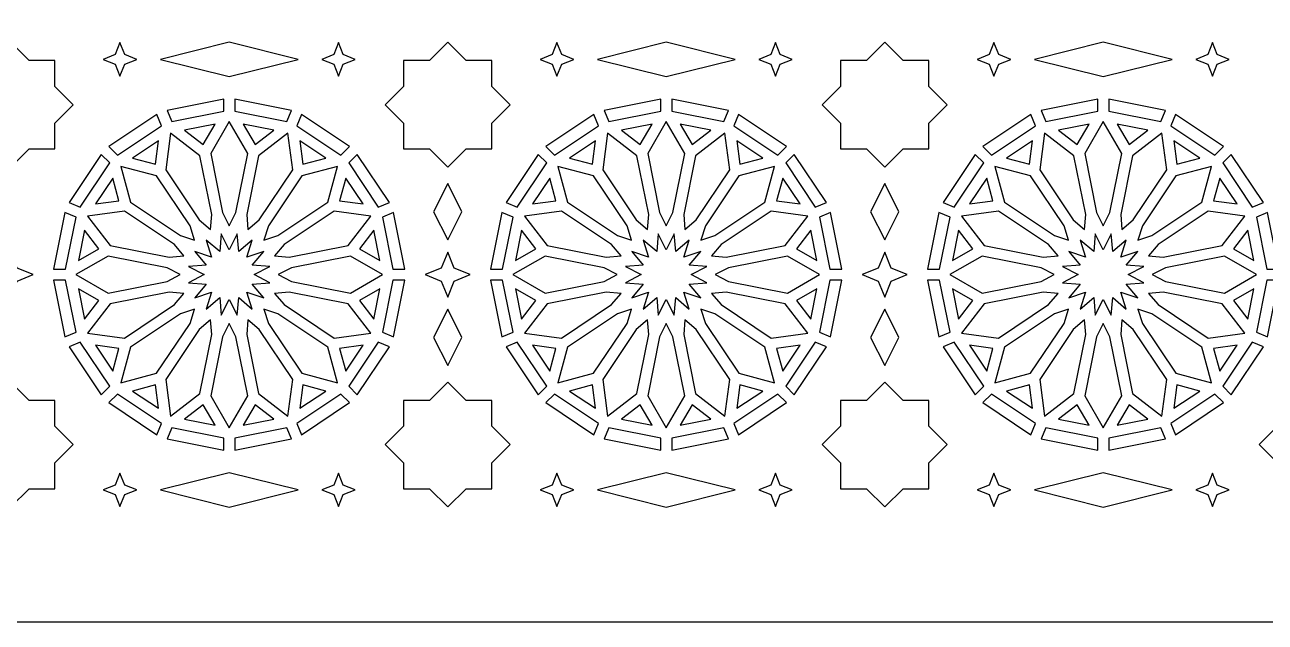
# Model space of a CAD drawing. Header units: millimetres. Extents: x 5 to 1085, y 1055 to 2435.
# Drawn here: x 549.1 to 906, y 1054.8 to 1226.9 of the extents above; entities that cross this region are included whole.
import ezdxf

# ---------------------------------------------------------------- set-up
doc = ezdxf.new("R2010")
doc.units = ezdxf.units.MM
doc.layers.add('CUT', color=1, linetype='CONTINUOUS')

msp = doc.modelspace()

# ---------------------------------------------------------------- linework, layer by layer
at = {"layer": 'CUT'}
for points in [[(1085.15, 2435), (1085.15, 1054.85), (5, 1054.85), (5, 2435)], [(532.358, 1198.568), (532.358, 1191.118), (539.808, 1191.118), (545.075, 1185.851), (550.342, 1191.118), (557.792, 1191.118), (557.792, 1198.568), (563.059, 1203.835), (557.792, 1209.102), (557.792, 1216.552), (550.342, 1216.552), (545.075, 1221.819), (539.808, 1216.552), (532.358, 1216.552), (532.358, 1209.102), (527.091, 1203.835)], [(575.14, 1215.537), (576.504, 1212.079), (577.867, 1215.537), (581.325, 1216.9), (577.867, 1218.263), (576.504, 1221.721), (575.14, 1218.263), (571.683, 1216.9)], [(588.127, 1216.9), (607.932, 1211.952), (627.737, 1216.9), (607.932, 1221.848)], [(637.997, 1215.537), (639.361, 1212.079), (640.724, 1215.537), (644.182, 1216.9), (640.724, 1218.263), (639.361, 1221.721), (637.997, 1218.263), (634.54, 1216.9)], [(658.073, 1198.568), (658.073, 1191.118), (665.522, 1191.118), (670.789, 1185.851), (676.057, 1191.118), (683.506, 1191.118), (683.506, 1198.568), (688.773, 1203.835), (683.506, 1209.102), (683.506, 1216.552), (676.057, 1216.552), (670.789, 1221.819), (665.522, 1216.552), (658.073, 1216.552), (658.073, 1209.102), (652.805, 1203.835)], [(700.855, 1215.537), (702.218, 1212.079), (703.581, 1215.537), (707.039, 1216.9), (703.581, 1218.263), (702.218, 1221.721), (700.855, 1218.263), (697.397, 1216.9)], [(713.841, 1216.9), (733.646, 1211.952), (753.452, 1216.9), (733.646, 1221.848)], [(763.712, 1215.537), (765.075, 1212.079), (766.438, 1215.537), (769.896, 1216.9), (766.438, 1218.263), (765.075, 1221.721), (763.712, 1218.263), (760.254, 1216.9)], [(783.787, 1198.568), (783.787, 1191.118), (791.236, 1191.118), (796.504, 1185.851), (801.771, 1191.118), (809.22, 1191.118), (809.22, 1198.568), (814.488, 1203.835), (809.22, 1209.102), (809.22, 1216.552), (801.771, 1216.552), (796.504, 1221.819), (791.236, 1216.552), (783.787, 1216.552), (783.787, 1209.102), (778.52, 1203.835)], [(826.569, 1215.537), (827.932, 1212.079), (829.295, 1215.537), (832.753, 1216.9), (829.295, 1218.263), (827.932, 1221.721), (826.569, 1218.263), (823.111, 1216.9)], [(839.555, 1216.9), (859.361, 1211.952), (879.166, 1216.9), (859.361, 1221.848)], [(889.426, 1215.537), (890.789, 1212.079), (892.153, 1215.537), (895.61, 1216.9), (892.153, 1218.263), (890.789, 1221.721), (889.426, 1218.263), (885.968, 1216.9)], [(591.383, 1198.996), (606.357, 1201.974), (606.357, 1205.456), (590.05, 1202.211)], [(609.507, 1201.974), (624.482, 1198.996), (625.814, 1202.211), (609.507, 1205.456)], [(717.097, 1198.996), (732.071, 1201.974), (732.071, 1205.456), (715.764, 1202.211)], [(735.221, 1201.974), (750.196, 1198.996), (751.529, 1202.211), (735.221, 1205.456)], [(842.811, 1198.996), (857.786, 1201.974), (857.786, 1205.456), (841.478, 1202.211)], [(860.936, 1201.974), (875.91, 1198.996), (877.243, 1202.211), (860.936, 1205.456)], [(575.778, 1189.308), (588.472, 1197.79), (587.14, 1201.006), (573.316, 1191.769)], [(609.884, 1172.811), (613.259, 1189.776), (607.932, 1199.002), (602.606, 1189.776), (605.981, 1172.811), (607.932, 1169.001)], [(627.392, 1197.79), (640.087, 1189.308), (642.548, 1191.769), (628.724, 1201.006)], [(701.492, 1189.308), (714.186, 1197.79), (712.855, 1201.006), (699.03, 1191.769)], [(735.598, 1172.811), (738.973, 1189.776), (733.646, 1199.002), (728.32, 1189.776), (731.695, 1172.811), (733.646, 1169.001)], [(753.107, 1197.79), (765.801, 1189.308), (768.263, 1191.769), (754.438, 1201.006)], [(827.206, 1189.308), (839.901, 1197.79), (838.569, 1201.006), (824.744, 1191.769)], [(861.312, 1172.811), (864.687, 1189.776), (859.361, 1199.002), (854.034, 1189.776), (857.409, 1172.811), (859.361, 1169.001)], [(878.821, 1197.79), (891.515, 1189.308), (893.977, 1191.769), (880.153, 1201.006)], [(602.545, 1167.93), (602.89, 1172.197), (599.516, 1189.162), (591.064, 1195.646), (589.674, 1185.085), (599.285, 1170.702)], [(595.098, 1196.523), (600.479, 1192.394), (603.871, 1198.268)], [(620.767, 1196.523), (611.994, 1198.268), (615.385, 1192.394)], [(616.58, 1170.702), (626.19, 1185.085), (624.8, 1195.646), (616.348, 1189.162), (612.974, 1172.197), (613.319, 1167.93)], [(728.26, 1167.93), (728.605, 1172.197), (725.231, 1189.162), (716.778, 1195.646), (715.388, 1185.085), (724.999, 1170.702)], [(720.812, 1196.523), (726.194, 1192.394), (729.585, 1198.268)], [(746.481, 1196.523), (737.708, 1198.268), (741.099, 1192.394)], [(742.294, 1170.702), (751.904, 1185.085), (750.514, 1195.646), (742.062, 1189.162), (738.688, 1172.197), (739.033, 1167.93)], [(853.974, 1167.93), (854.319, 1172.197), (850.945, 1189.162), (842.493, 1195.646), (841.103, 1185.085), (850.713, 1170.702)], [(846.526, 1196.523), (851.908, 1192.394), (855.299, 1198.268)], [(872.195, 1196.523), (863.422, 1198.268), (866.813, 1192.394)], [(868.008, 1170.702), (877.619, 1185.085), (876.229, 1195.646), (867.777, 1189.162), (864.402, 1172.197), (864.748, 1167.93)], [(580.156, 1188.445), (586.708, 1186.689), (587.593, 1193.415)], [(635.709, 1188.445), (628.271, 1193.415), (629.156, 1186.689)], [(705.87, 1188.445), (712.423, 1186.689), (713.308, 1193.415)], [(761.423, 1188.445), (753.985, 1193.415), (754.87, 1186.689)], [(831.584, 1188.445), (838.137, 1186.689), (839.022, 1193.415)], [(887.137, 1188.445), (879.699, 1193.415), (880.585, 1186.689)], [(565.067, 1174.385), (573.549, 1187.08), (571.089, 1189.541), (561.851, 1175.717)], [(642.315, 1187.079), (650.797, 1174.385), (654.013, 1175.717), (644.776, 1189.541)], [(690.782, 1174.385), (699.264, 1187.079), (696.803, 1189.541), (687.565, 1175.717)], [(768.029, 1187.079), (776.511, 1174.385), (779.728, 1175.717), (770.49, 1189.541)], [(816.496, 1174.385), (824.978, 1187.079), (822.517, 1189.541), (813.279, 1175.717)], [(893.743, 1187.079), (902.225, 1174.385), (905.442, 1175.717), (896.204, 1189.541)], [(596.665, 1168.953), (587.055, 1183.335), (576.765, 1186.092), (579.522, 1175.802), (593.905, 1166.192), (597.979, 1164.878)], [(621.96, 1166.192), (636.342, 1175.802), (639.099, 1186.092), (628.81, 1183.335), (619.199, 1168.953), (617.885, 1164.878)], [(722.379, 1168.953), (712.769, 1183.335), (702.479, 1186.092), (705.236, 1175.802), (719.619, 1166.192), (723.693, 1164.878)], [(747.674, 1166.192), (762.057, 1175.802), (764.814, 1186.092), (754.524, 1183.335), (744.913, 1168.953), (743.6, 1164.878)], [(848.094, 1168.953), (838.483, 1183.335), (828.194, 1186.092), (830.951, 1175.802), (845.333, 1166.192), (849.408, 1164.878)], [(873.388, 1166.192), (887.771, 1175.802), (890.528, 1186.092), (880.238, 1183.335), (870.628, 1168.953), (869.314, 1164.878)], [(569.443, 1175.264), (576.168, 1176.149), (574.412, 1182.701)], [(646.422, 1175.264), (641.452, 1182.701), (639.697, 1176.149)], [(670.789, 1181.121), (666.736, 1173.015), (670.789, 1164.908), (674.843, 1173.015)], [(695.157, 1175.264), (701.882, 1176.149), (700.126, 1182.701)], [(772.136, 1175.264), (767.166, 1182.701), (765.411, 1176.149)], [(796.504, 1181.121), (792.45, 1173.015), (796.504, 1164.908), (800.557, 1173.015)], [(820.871, 1175.264), (827.596, 1176.149), (825.841, 1182.701)], [(897.85, 1175.264), (892.881, 1182.701), (891.125, 1176.149)], [(560.883, 1156.5), (563.861, 1171.474), (560.646, 1172.807), (557.402, 1156.5)], [(592.155, 1163.573), (577.772, 1173.183), (567.211, 1171.793), (573.695, 1163.341), (590.66, 1159.967), (594.927, 1160.312)], [(625.204, 1159.967), (642.169, 1163.341), (648.654, 1171.793), (638.092, 1173.183), (623.709, 1163.573), (620.937, 1160.312)], [(658.463, 1156.5), (655.218, 1172.807), (652.003, 1171.474), (654.982, 1156.5)], [(686.597, 1156.5), (689.576, 1171.474), (686.36, 1172.807), (683.116, 1156.5)], [(717.869, 1163.573), (703.487, 1173.183), (692.925, 1171.793), (699.409, 1163.341), (716.375, 1159.967), (720.642, 1160.312)], [(750.918, 1159.967), (767.883, 1163.341), (774.368, 1171.793), (763.806, 1173.183), (749.424, 1163.573), (746.651, 1160.312)], [(784.177, 1156.5), (780.933, 1172.807), (777.717, 1171.474), (780.696, 1156.5)], [(812.311, 1156.5), (815.29, 1171.474), (812.074, 1172.807), (808.83, 1156.5)], [(843.583, 1163.573), (829.201, 1173.183), (818.639, 1171.793), (825.124, 1163.341), (842.089, 1159.967), (846.356, 1160.312)], [(876.633, 1159.967), (893.598, 1163.341), (900.082, 1171.793), (889.521, 1173.183), (875.138, 1163.573), (872.366, 1160.312)], [(909.891, 1156.5), (906.647, 1172.807), (903.431, 1171.474), (906.41, 1156.5)], [(564.59, 1158.987), (570.463, 1162.378), (566.334, 1167.759)], [(651.275, 1158.987), (649.53, 1167.759), (645.401, 1162.378)], [(690.304, 1158.987), (696.178, 1162.378), (692.049, 1167.759)], [(776.989, 1158.987), (775.244, 1167.759), (771.115, 1162.378)], [(816.018, 1158.987), (821.892, 1162.378), (817.763, 1167.759)], [(902.703, 1158.987), (900.959, 1167.759), (896.829, 1162.378)], [(600.765, 1154.925), (596.215, 1152.594), (601.31, 1152.182), (597.999, 1148.287), (602.863, 1149.856), (601.295, 1144.992), (605.189, 1148.303), (605.601, 1143.208), (607.932, 1147.758), (610.263, 1143.208), (610.675, 1148.303), (614.57, 1144.992), (613.001, 1149.856), (617.865, 1148.287), (614.554, 1152.182), (619.649, 1152.594), (615.101, 1154.925), (619.649, 1157.256), (614.554, 1157.668), (617.865, 1161.563), (613.001, 1159.994), (614.57, 1164.858), (610.675, 1161.547), (610.263, 1166.642), (607.932, 1162.092), (605.601, 1166.642), (605.189, 1161.547), (601.295, 1164.858), (602.863, 1159.994), (597.999, 1161.563), (601.31, 1157.668), (596.215, 1157.256)], [(726.479, 1154.925), (721.929, 1152.594), (727.024, 1152.182), (723.713, 1148.287), (728.578, 1149.856), (727.009, 1144.992), (730.903, 1148.303), (731.315, 1143.208), (733.646, 1147.757), (735.977, 1143.208), (736.389, 1148.303), (740.284, 1144.992), (738.715, 1149.856), (743.58, 1148.287), (740.269, 1152.182), (745.363, 1152.594), (740.815, 1154.925), (745.363, 1157.256), (740.269, 1157.668), (743.58, 1161.563), (738.715, 1159.994), (740.284, 1164.858), (736.389, 1161.547), (735.977, 1166.642), (733.646, 1162.093), (731.315, 1166.642), (730.903, 1161.547), (727.009, 1164.858), (728.578, 1159.994), (723.713, 1161.563), (727.024, 1157.668), (721.929, 1157.256)], [(852.192, 1154.925), (847.644, 1152.594), (852.738, 1152.182), (849.427, 1148.287), (854.292, 1149.856), (852.723, 1144.992), (856.618, 1148.303), (857.03, 1143.208), (859.361, 1147.758), (861.692, 1143.208), (862.104, 1148.303), (865.998, 1144.992), (864.43, 1149.856), (869.294, 1148.287), (865.983, 1152.182), (871.078, 1152.594), (866.528, 1154.925), (871.078, 1157.256), (865.983, 1157.668), (869.294, 1161.563), (864.43, 1159.994), (865.998, 1164.858), (862.104, 1161.547), (861.692, 1166.642), (859.361, 1162.092), (857.03, 1166.642), (856.618, 1161.547), (852.723, 1164.858), (854.292, 1159.994), (849.427, 1161.563), (852.738, 1157.668), (847.644, 1157.256)], [(543.238, 1153.088), (545.075, 1148.429), (546.912, 1153.088), (551.571, 1154.925), (546.912, 1156.762), (545.075, 1161.421), (543.238, 1156.762), (538.579, 1154.925)], [(590.046, 1156.876), (573.081, 1160.252), (563.855, 1154.925), (573.081, 1149.598), (590.046, 1152.974), (593.856, 1154.925)], [(625.818, 1152.974), (642.783, 1149.598), (652.009, 1154.925), (642.783, 1160.252), (625.818, 1156.876), (622.008, 1154.925)], [(668.952, 1153.088), (670.789, 1148.429), (672.626, 1153.088), (677.285, 1154.925), (672.626, 1156.762), (670.789, 1161.421), (668.952, 1156.762), (664.293, 1154.925)], [(715.76, 1156.876), (698.795, 1160.252), (689.569, 1154.925), (698.795, 1149.598), (715.76, 1152.974), (719.57, 1154.925)], [(751.533, 1152.974), (768.498, 1149.598), (777.723, 1154.925), (768.498, 1160.252), (751.533, 1156.876), (747.723, 1154.925)], [(794.667, 1153.088), (796.504, 1148.429), (798.341, 1153.088), (803, 1154.925), (798.341, 1156.762), (796.504, 1161.421), (794.667, 1156.762), (790.008, 1154.925)], [(841.475, 1156.876), (824.509, 1160.252), (815.284, 1154.925), (824.509, 1149.598), (841.475, 1152.974), (845.285, 1154.925)], [(877.247, 1152.974), (894.212, 1149.598), (903.438, 1154.925), (894.212, 1160.252), (877.247, 1156.876), (873.437, 1154.925)], [(563.861, 1138.376), (560.883, 1153.35), (557.402, 1153.35), (560.646, 1137.043)], [(655.218, 1137.043), (658.463, 1153.35), (654.982, 1153.35), (652.003, 1138.376)], [(689.576, 1138.376), (686.597, 1153.35), (683.116, 1153.35), (686.36, 1137.043)], [(780.933, 1137.043), (784.177, 1153.35), (780.696, 1153.35), (777.717, 1138.376)], [(815.29, 1138.376), (812.311, 1153.35), (808.83, 1153.35), (812.074, 1137.043)], [(906.647, 1137.043), (909.891, 1153.35), (906.41, 1153.35), (903.431, 1138.376)], [(566.334, 1142.091), (570.463, 1147.472), (564.59, 1150.863)], [(590.66, 1149.883), (573.695, 1146.509), (567.211, 1138.057), (577.772, 1136.667), (592.155, 1146.277), (594.927, 1149.538)], [(623.709, 1146.277), (638.092, 1136.667), (648.654, 1138.057), (642.169, 1146.509), (625.204, 1149.883), (620.937, 1149.538)], [(649.53, 1142.091), (651.275, 1150.863), (645.401, 1147.472)], [(692.049, 1142.091), (696.178, 1147.472), (690.304, 1150.863)], [(716.375, 1149.883), (699.409, 1146.509), (692.925, 1138.057), (703.487, 1136.667), (717.869, 1146.277), (720.642, 1149.538)], [(749.424, 1146.277), (763.806, 1136.667), (774.368, 1138.057), (767.883, 1146.509), (750.918, 1149.883), (746.651, 1149.538)], [(775.244, 1142.091), (776.989, 1150.863), (771.115, 1147.472)], [(817.763, 1142.091), (821.892, 1147.472), (816.018, 1150.863)], [(842.089, 1149.883), (825.124, 1146.509), (818.639, 1138.057), (829.201, 1136.667), (843.583, 1146.277), (846.356, 1149.538)], [(875.138, 1146.277), (889.521, 1136.667), (900.082, 1138.057), (893.598, 1146.509), (876.633, 1149.883), (872.366, 1149.538)], [(900.959, 1142.091), (902.703, 1150.863), (896.829, 1147.472)], [(593.905, 1143.658), (579.522, 1134.048), (576.765, 1123.758), (587.055, 1126.515), (596.665, 1140.897), (597.979, 1144.972)], [(599.285, 1139.148), (589.674, 1124.765), (591.064, 1114.204), (599.516, 1120.688), (602.89, 1137.653), (602.545, 1141.92)], [(612.974, 1137.653), (616.348, 1120.688), (624.8, 1114.204), (626.19, 1124.765), (616.58, 1139.148), (613.319, 1141.92)], [(619.199, 1140.897), (628.81, 1126.515), (639.099, 1123.758), (636.342, 1134.048), (621.96, 1143.658), (617.885, 1144.972)], [(670.789, 1144.941), (666.736, 1136.835), (670.789, 1128.728), (674.843, 1136.835)], [(719.619, 1143.658), (705.236, 1134.048), (702.479, 1123.758), (712.769, 1126.515), (722.379, 1140.897), (723.693, 1144.972)], [(724.999, 1139.148), (715.388, 1124.765), (716.778, 1114.204), (725.231, 1120.688), (728.605, 1137.653), (728.26, 1141.92)], [(738.688, 1137.653), (742.062, 1120.688), (750.514, 1114.204), (751.904, 1124.765), (742.294, 1139.148), (739.033, 1141.92)], [(744.913, 1140.897), (754.524, 1126.515), (764.814, 1123.758), (762.057, 1134.048), (747.674, 1143.658), (743.6, 1144.972)], [(796.504, 1144.941), (792.45, 1136.835), (796.504, 1128.728), (800.557, 1136.835)], [(845.333, 1143.658), (830.951, 1134.048), (828.194, 1123.758), (838.483, 1126.515), (848.094, 1140.897), (849.408, 1144.972)], [(850.713, 1139.148), (841.103, 1124.765), (842.493, 1114.204), (850.945, 1120.688), (854.319, 1137.653), (853.974, 1141.92)], [(864.402, 1137.653), (867.777, 1120.688), (876.229, 1114.204), (877.619, 1124.765), (868.008, 1139.148), (864.748, 1141.92)], [(870.628, 1140.897), (880.238, 1126.515), (890.528, 1123.758), (887.771, 1134.048), (873.388, 1143.658), (869.314, 1144.972)], [(605.981, 1137.039), (602.606, 1120.074), (607.932, 1110.848), (613.259, 1120.074), (609.884, 1137.039), (607.932, 1140.849)], [(731.695, 1137.039), (728.32, 1120.074), (733.646, 1110.848), (738.973, 1120.074), (735.598, 1137.039), (733.646, 1140.849)], [(857.409, 1137.039), (854.034, 1120.074), (859.361, 1110.848), (864.687, 1120.074), (861.312, 1137.039), (859.361, 1140.849)], [(573.549, 1122.77), (565.067, 1135.465), (561.851, 1134.133), (571.089, 1120.309)], [(644.776, 1120.309), (654.013, 1134.133), (650.797, 1135.465), (642.315, 1122.771)], [(699.264, 1122.771), (690.782, 1135.465), (687.565, 1134.133), (696.803, 1120.309)], [(770.49, 1120.309), (779.728, 1134.133), (776.511, 1135.465), (768.029, 1122.771)], [(824.978, 1122.771), (816.496, 1135.465), (813.279, 1134.133), (822.517, 1120.309)], [(896.204, 1120.309), (905.442, 1134.133), (902.225, 1135.465), (893.743, 1122.771)], [(574.412, 1127.149), (576.168, 1133.701), (569.443, 1134.586)], [(646.422, 1134.586), (639.697, 1133.701), (641.452, 1127.149)], [(700.126, 1127.149), (701.882, 1133.701), (695.157, 1134.586)], [(772.136, 1134.586), (765.411, 1133.701), (767.166, 1127.149)], [(825.841, 1127.149), (827.596, 1133.701), (820.871, 1134.586)], [(897.85, 1134.586), (891.125, 1133.701), (892.881, 1127.149)], [(532.358, 1100.748), (532.358, 1093.298), (539.808, 1093.298), (545.075, 1088.031), (550.342, 1093.298), (557.792, 1093.298), (557.792, 1100.748), (563.059, 1106.015), (557.792, 1111.282), (557.792, 1118.732), (550.342, 1118.732), (545.075, 1123.999), (539.808, 1118.732), (532.358, 1118.732), (532.358, 1111.282), (527.091, 1106.015)], [(588.472, 1112.06), (575.778, 1120.542), (573.316, 1118.081), (587.14, 1108.844)], [(587.593, 1116.435), (586.708, 1123.161), (580.156, 1121.405)], [(628.724, 1108.844), (642.548, 1118.081), (640.087, 1120.542), (627.392, 1112.06)], [(635.709, 1121.405), (629.156, 1123.161), (628.271, 1116.435)], [(658.073, 1100.748), (658.073, 1093.298), (665.522, 1093.298), (670.789, 1088.031), (676.057, 1093.298), (683.506, 1093.298), (683.506, 1100.748), (688.773, 1106.015), (683.506, 1111.282), (683.506, 1118.732), (676.057, 1118.732), (670.789, 1123.999), (665.522, 1118.732), (658.073, 1118.732), (658.073, 1111.282), (652.805, 1106.015)], [(714.186, 1112.06), (701.492, 1120.542), (699.03, 1118.081), (712.855, 1108.844)], [(713.308, 1116.435), (712.423, 1123.161), (705.87, 1121.405)], [(754.438, 1108.844), (768.263, 1118.081), (765.801, 1120.542), (753.107, 1112.06)], [(761.423, 1121.405), (754.87, 1123.161), (753.985, 1116.435)], [(783.787, 1100.748), (783.787, 1093.298), (791.236, 1093.298), (796.504, 1088.031), (801.771, 1093.298), (809.22, 1093.298), (809.22, 1100.748), (814.488, 1106.015), (809.22, 1111.282), (809.22, 1118.732), (801.771, 1118.732), (796.504, 1123.999), (791.236, 1118.732), (783.787, 1118.732), (783.787, 1111.282), (778.52, 1106.015)], [(839.901, 1112.06), (827.206, 1120.542), (824.744, 1118.081), (838.569, 1108.844)], [(839.022, 1116.435), (838.137, 1123.161), (831.584, 1121.405)], [(880.153, 1108.844), (893.977, 1118.081), (891.515, 1120.542), (878.821, 1112.06)], [(887.137, 1121.405), (880.585, 1123.161), (879.699, 1116.435)], [(909.501, 1100.748), (909.501, 1093.298), (916.95, 1093.298), (922.218, 1088.031), (927.485, 1093.298), (934.934, 1093.298), (934.934, 1100.748), (940.202, 1106.015), (934.934, 1111.282), (934.934, 1118.732), (927.485, 1118.732), (922.218, 1123.999), (916.95, 1118.732), (909.501, 1118.732), (909.501, 1111.282), (904.234, 1106.015)], [(603.871, 1111.582), (600.479, 1117.456), (595.098, 1113.327)], [(620.767, 1113.327), (615.385, 1117.456), (611.994, 1111.582)], [(729.585, 1111.582), (726.194, 1117.456), (720.812, 1113.327)], [(746.481, 1113.327), (741.099, 1117.456), (737.708, 1111.582)], [(855.299, 1111.582), (851.908, 1117.456), (846.526, 1113.327)], [(872.195, 1113.327), (866.813, 1117.456), (863.422, 1111.582)], [(590.05, 1107.639), (606.357, 1104.394), (606.357, 1107.876), (591.383, 1110.854)], [(609.507, 1104.394), (625.814, 1107.639), (624.482, 1110.854), (609.507, 1107.876)], [(715.764, 1107.639), (732.071, 1104.394), (732.071, 1107.876), (717.097, 1110.854)], [(735.221, 1104.394), (751.529, 1107.639), (750.196, 1110.854), (735.221, 1107.876)], [(841.478, 1107.639), (857.786, 1104.394), (857.786, 1107.876), (842.811, 1110.854)], [(860.936, 1104.394), (877.243, 1107.639), (875.91, 1110.854), (860.936, 1107.876)], [(575.14, 1091.587), (576.504, 1088.129), (577.867, 1091.587), (581.325, 1092.95), (577.867, 1094.313), (576.504, 1097.771), (575.14, 1094.313), (571.683, 1092.95)], [(588.127, 1092.95), (607.932, 1088.002), (627.737, 1092.95), (607.932, 1097.898)], [(637.997, 1091.587), (639.361, 1088.129), (640.724, 1091.587), (644.182, 1092.95), (640.724, 1094.313), (639.361, 1097.771), (637.997, 1094.313), (634.54, 1092.95)], [(700.855, 1091.587), (702.218, 1088.129), (703.581, 1091.587), (707.039, 1092.95), (703.581, 1094.313), (702.218, 1097.771), (700.855, 1094.313), (697.397, 1092.95)], [(713.841, 1092.95), (733.646, 1088.002), (753.452, 1092.95), (733.646, 1097.898)], [(763.712, 1091.587), (765.075, 1088.129), (766.438, 1091.587), (769.896, 1092.95), (766.438, 1094.313), (765.075, 1097.771), (763.712, 1094.313), (760.254, 1092.95)], [(826.569, 1091.587), (827.932, 1088.129), (829.295, 1091.587), (832.753, 1092.95), (829.295, 1094.313), (827.932, 1097.771), (826.569, 1094.313), (823.111, 1092.95)], [(839.555, 1092.95), (859.361, 1088.002), (879.166, 1092.95), (859.361, 1097.898)], [(889.426, 1091.587), (890.789, 1088.129), (892.153, 1091.587), (895.61, 1092.95), (892.153, 1094.313), (890.789, 1097.771), (889.426, 1094.313), (885.968, 1092.95)]]:
    msp.add_lwpolyline(points, close=True, dxfattribs=at)

doc.saveas('drawing.dxf')
